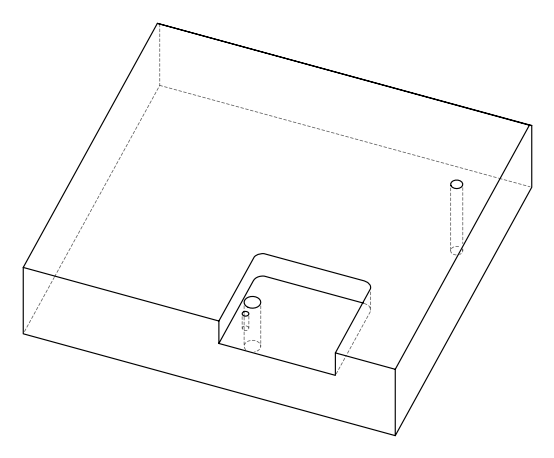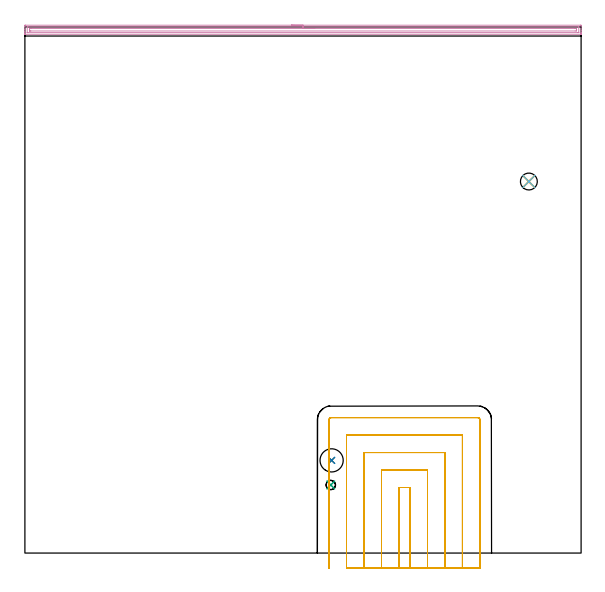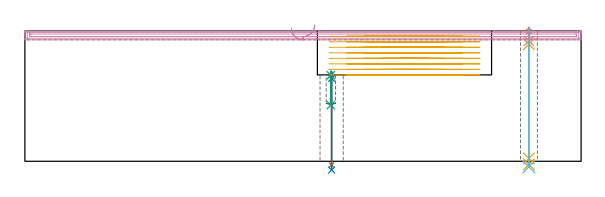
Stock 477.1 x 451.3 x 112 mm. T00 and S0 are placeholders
(PLAN: 11 operations, 8 tool changes, 44.4 min)
(1 SPOT_DRILL | STEP1HOLE | NXT0321_9005460120000 | 0.03 min | 2 mm3)
(2 SPOT_DRILL_1 | STEP1HOLE_1 | NXT0321_9005460120000 | 0.06 min | 4448 mm3)
(3 SPOT_DRILL_2 | STEP1POCKET | NXT0321_9005460120000 | 0.04 min | 4151 mm3)
(4 DRILL_BLIND_HOLE_INTO_CENTER | STEP1HOLE | NXT0301_030 | 0.05 min | 217 mm3)
(5 GUN_DRILL_THROUGH_HOLE | STEP1HOLE | UGT0307_001 | 0.53 min | 1997 mm3)
(6 SPADE_DRILL_TO_ENLARGE_THROUGH_HOLE | STEP1HOLE | UGT0306_005 | 0.48 min | 16221 mm3)
(7 DRILL_THROUGH_HOLE_INTO_CENTER | STEP1HOLE_1 | NXT0301_065 | 0.33 min | 4971 mm3)
(8 DRILL_TO_ENLARGE_THROUGH_HOLE | STEP1HOLE_1 | UGT0301_265 | 0.34 min | 25351 mm3)
(9 DRILL_BLIND_HOLE_INTO_CENTER_1 | STEP1POCKET | NXT0301_051 | 0.12 min | 1270 mm3)
(10 AREA_MILL | FG_CHAMFER_SURFACE | UGT0205_001 | 11.66 min | 14515 mm3)
(11 MILL_SLOT | SLOT_PARTIAL_RECTANGULAR | UGT0201_094 | Follow Part, ap 5, ae 75% | 30.82 min | 696424 mm3)
(TOOL NXT0321_9005460120000 | NC Spot Drill, 142deg, 12mm, Carbide, Uncoated | D12 PA142 FL30 Z2)
(TOOL NXT0301_030 | Carbide Drill 5.9mm [860.1-0590-018A1-MM 2214] | D5.9 PA140 FL28 Z2)
(TOOL UGT0307_001 | Gun Drill 5 mm | D5 PA130 FL24 Z1)
(TOOL UGT0306_005 | Spade Drill 14.5mm | D14.5 PA132 FL10 Z2)
(TOOL NXT0301_065 | Carbide Drill 9.4mm [860.1-0940-075A1-MM 2214] | D9.4 PA140 FL98 Z2)
(TOOL UGT0301_265 | Twist Drill 19.9 mm | D19.9 PA118 FL140 Z2)
(TOOL NXT0301_051 | Carbide Drill 8mm [860.1-0800-040A1-MM 2214] | D8 PA140 FL53 Z2)
(TOOL UGT0205_001 | Chamfer Mill 20 x 3 x 45 deg. | D20 FL50 Z2)
(TOOL UGT0201_094 | End mill 20 mm | D20 FL38 Z4)
(OP 1 SPOT_DRILL)
G17 G21 G94 G90
T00 M6
G54
G17 G0 G90 X432.3 Y318.7 S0 M3
G43 Z122. H0
G94 G81 G98 Z111.372 F250. R115.
G80
M5
M2
(OP 2 SPOT_DRILL_1)
G17 G21 G94 G90
T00 M6
G54
G17 G0 G90 X263.1 Y79.5 S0 M3
G43 Z122. H0
G94 G81 G98 Z71.1 F250. R77.1
G80
M5
M2
(OP 3 SPOT_DRILL_2)
G17 G21 G94 G90
T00 M6
G54
G17 G0 G90 X262.4 Y58.4 S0 M3
G43 Z122. H0
G94 G81 G98 Z73.756 F250. R77.1
G80
M5
M2
(OP 4 DRILL_BLIND_HOLE_INTO_CENTER)
G17 G21 G94 G90
T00 M6
G54
G17 G0 G90 X432.3 Y318.7 S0 M3
G43 Z122. H1
G94 G81 G98 Z103.15 F250. R114.
G80
M5
M2
(OP 5 GUN_DRILL_THROUGH_HOLE)
G17 G21 G94 G90
T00 M6
G54
G17 G0 G90 X432.3 Y318.7 M8
G43 Z122. H0
Z111.725
S716 M3
G94 G1 Z100.394 F125. M26
G4 X.084
Z2.5 F250.
G4 X.084
Z-2.666 F125.
G4 X.084
M5
M9
G0 Z111.725
Z122.
M2
(OP 6 SPADE_DRILL_TO_ENLARGE_THROUGH_HOLE)
G17 G21 G94 G90
T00 M6
G54
G17 G0 G90 X432.3 Y318.7 S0 M3
G43 Z122. H0
G94 G73 G98 Z-4.728 F250. Q12.97 R114.
G80
M5
M2
(OP 7 DRILL_THROUGH_HOLE_INTO_CENTER)
G17 G21 G94 G90
T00 M6
G54
G17 G0 G90 X263.1 Y79.5 S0 M3
G43 Z122. H1
G94 G73 G98 Z-3.211 F250. Q8.59 R76.1
G80
M5
M2
(OP 8 DRILL_TO_ENLARGE_THROUGH_HOLE)
G17 G21 G94 G90
T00 M6
G54
G17 G0 G90 X263.1 Y79.5 S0 M3
G43 Z122. H0
G94 G73 G98 Z-7.479 F250. Q16.316 R76.1
G80
M5
M2
(OP 9 DRILL_BLIND_HOLE_INTO_CENTER_1)
G17 G21 G94 G90
T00 M6
G54
G17 G0 G90 X262.4 Y58.4 S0 M3
G43 Z122. H1
G94 G81 G98 Z48.2 F250. R76.1
G80
M5
M2
(OP 10 AREA_MILL)
G17 G21 G94 G90
T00 M6
G54
G17 G0 G90 X228.55 Y452.8 S1061 M3
G43 Z122. H0
Z114.2
G94 G1 X228.588 Z113.329 F250.
X228.702 Z112.464
X228.891 Z111.612
X229.153 Z110.78
X229.487 Z109.974
X229.89 Z109.2
X230.358 Z108.464
X230.89 Z107.772
X231.479 Z107.129
X232.122 Z106.54
X232.814 Z106.009
X233.55 Z105.54
X234.324 Z105.137
X235.13 Z104.803
X235.962 Z104.541
X236.814 Z104.352
X237.678 Z104.238
X238.55 Z104.2
X476.467 Y452.799 Z104.201
X476.863 Y452.797 Z104.202
X477.09 Y452.792 Z104.205
X477.1 Y452.409 Z104.589
Y448.023 Z108.972
Y446.633 Z110.363
Y446.268 Z110.726
Y445.54 Z111.46
Y445.325 Z111.675
X477.098 Y445.161 Z111.832
X477.09 Y445.002 Z111.989
X476.914 Y445. Z112.
X0.186
X0.01 Y445.002 Z111.989
X0.002 Y445.161 Z111.832
X0. Y445.325 Z111.674
Y445.54 Z111.46
Y446.268 Z110.726
Y447.51 Z109.487
Y448.898 Z108.098
Y452.152 Z104.845
X0.003 Y452.409 Z104.589
X0.01 Y452.792 Z104.205
X0.237 Y452.797 Z104.202
X0.633 Y452.8 Z104.2
X238.55
Y451.386 Z105.614
X474.678 Y451.385 Z105.615
X474.828 Y451.384 Z105.616
X475.04 Y451.38 Z105.62
X475.086 Y451.379 Z105.621
X475.091 Y451.35 Z105.65
X475.095 Y451.314 Z105.686
X475.099 Y451.118 Z105.882
Y446.732 Z110.268
X475.097 Y446.594 Z110.406
X475.092 Y446.484 Z110.516
X475.088 Y446.421 Z110.579
X474.529 Y446.415 Z110.585
X2.422
X2.272
X2.06 Y446.42 Z110.58
X2.015 Y446.421 Z110.579
X2.009 Y446.45 Z110.55
X2.005 Y446.486 Z110.514
X2.001 Y446.681 Z110.319
X2. Y451.068 Z105.932
X2.003 Y451.206 Z105.794
X2.008 Y451.316 Z105.684
X2.012 Y451.379 Z105.621
X2.571 Y451.385 Z105.615
X238.55 Y451.386 Z105.614
Y449.971 Z107.029
X471.995
X472.693 Y449.97 Z107.03
X472.889 Y449.968 Z107.032
X473.078 Y449.965 Z107.035
X473.09 Y449.777 Z107.223
X473.097 Y449.574 Z107.426
X473.099 Y448.9 Z108.1
Y448.694 Z108.306
X473.09 Y448.023 Z108.977
X473.08 Y447.835 Z109.165
X471.995 Y447.829 Z109.171
X5.105
X4.407 Y447.83 Z109.17
X4.211 Y447.832 Z109.168
X4.022 Y447.835 Z109.165
X4.01 Y448.023 Z108.977
X4.003 Y448.226 Z108.774
X4.001 Y448.9 Z108.1
Y449.105 Z107.895
X4.01 Y449.777 Z107.223
X4.02 Y449.964 Z107.036
X5.105 Y449.971 Z107.029
X238.55
X239.422 Z107.067
X240.286 Z107.18
X241.138 Z107.369
X241.97 Z107.632
X242.776 Z107.965
X243.55 Z108.368
X244.286 Z108.837
X244.978 Z109.368
X245.621 Z109.957
X246.21 Z110.601
X246.742 Z111.293
X247.21 Z112.029
X247.613 Z112.802
X247.947 Z113.608
X248.209 Z114.44
X248.398 Z115.292
X248.512 Z116.157
X248.55 Z117.029
G0 Z122.
M5
M2
(OP 11 MILL_SLOT)
G17 G21 G94 G90
T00 M6
G54
G17 G0 G90 X330.3 Y-13. S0 M3
G43 Z122. H0
Z107.262
G94 G1 Y-10. F250.
Y56.2 F500.
X320.9
Y-10.
Y-13. F250.
X345.3
Y-10.
Y71.2 F500.
X305.9
Y-10.
Y-13. F250.
X360.3
Y-10.
Y86.2 F500.
X290.9
Y-10.
Y-13. F250.
X375.3
Y-10.
Y101.2 F500.
X275.9
Y-10.
Y-13. F250.
X390.3
Y-10.
Y114.3 F500.
G3 X388.4 Y116.2 R1.9
G1 X262.8
G3 X260.9 Y114.3 R1.9
G1 Y-10.
Y-13. F250.
G0 X330.3 Z102.525
G1 Y-10.
Y56.2 F500.
X320.9
Y-10.
Y-13. F250.
X345.3
Y-10.
Y71.2 F500.
X305.9
Y-10.
Y-13. F250.
X360.3
Y-10.
Y86.2 F500.
X290.9
Y-10.
Y-13. F250.
X375.3
Y-10.
Y101.2 F500.
X275.9
Y-10.
Y-13. F250.
X390.3
Y-10.
Y114.3 F500.
G3 X388.4 Y116.2 R1.9
G1 X262.8
G3 X260.9 Y114.3 R1.9
G1 Y-10.
Y-13. F250.
G0 X330.3 Z97.787
G1 Y-10.
Y56.2 F500.
X320.9
Y-10.
Y-13. F250.
X345.3
Y-10.
Y71.2 F500.
X305.9
Y-10.
Y-13. F250.
X360.3
Y-10.
Y86.2 F500.
X290.9
Y-10.
Y-13. F250.
X375.3
Y-10.
Y101.2 F500.
X275.9
Y-10.
Y-13. F250.
X390.3
Y-10.
Y114.3 F500.
G3 X388.4 Y116.2 R1.9
G1 X262.8
G3 X260.9 Y114.3 R1.9
G1 Y-10.
Y-13. F250.
G0 X330.3 Z93.05
G1 Y-10.
Y56.2 F500.
X320.9
Y-10.
Y-13. F250.
X345.3
Y-10.
Y71.2 F500.
X305.9
Y-10.
Y-13. F250.
X360.3
Y-10.
Y86.2 F500.
X290.9
Y-10.
Y-13. F250.
X375.3
Y-10.
Y101.2 F500.
X275.9
Y-10.
Y-13. F250.
X390.3
Y-10.
Y114.3 F500.
G3 X388.4 Y116.2 R1.9
G1 X262.8
G3 X260.9 Y114.3 R1.9
G1 Y-10.
Y-13. F250.
G0 X330.3 Z88.312
G1 Y-10.
Y56.2 F500.
X320.9
Y-10.
Y-13. F250.
X345.3
Y-10.
Y71.2 F500.
X305.9
Y-10.
Y-13. F250.
X360.3
Y-10.
Y86.2 F500.
X290.9
Y-10.
Y-13. F250.
X375.3
Y-10.
Y101.2 F500.
X275.9
Y-10.
Y-13. F250.
X390.3
Y-10.
Y114.3 F500.
G3 X388.4 Y116.2 R1.9
G1 X262.8
G3 X260.9 Y114.3 R1.9
G1 Y-10.
Y-13. F250.
G0 X330.3 Z83.575
G1 Y-10.
Y56.2 F500.
X320.9
Y-10.
Y-13. F250.
X345.3
Y-10.
Y71.2 F500.
X305.9
Y-10.
Y-13. F250.
X360.3
Y-10.
Y86.2 F500.
X290.9
Y-10.
Y-13. F250.
X375.3
Y-10.
Y101.2 F500.
X275.9
Y-10.
Y-13. F250.
X390.3
Y-10.
Y114.3 F500.
G3 X388.4 Y116.2 R1.9
G1 X262.8
G3 X260.9 Y114.3 R1.9
G1 Y-10.
Y-13. F250.
G0 X330.3 Z78.837
G1 Y-10.
Y56.2 F500.
X320.9
Y-10.
Y-13. F250.
X345.3
Y-10.
Y71.2 F500.
X305.9
Y-10.
Y-13. F250.
X360.3
Y-10.
Y86.2 F500.
X290.9
Y-10.
Y-13. F250.
X375.3
Y-10.
Y101.2 F500.
X275.9
Y-10.
Y-13. F250.
X390.3
Y-10.
Y114.3 F500.
G3 X388.4 Y116.2 R1.9
G1 X262.8
G3 X260.9 Y114.3 R1.9
G1 Y-10.
Y-13. F250.
G0 X330.3 Z74.1
G1 Y-10.
Y56.2 F500.
X320.9
Y-10.
Y-13. F250.
X345.3
Y-10.
Y71.2 F500.
X305.9
Y-10.
Y-13. F250.
X360.3
Y-10.
Y86.2 F500.
X290.9
Y-10.
Y-13. F250.
X375.3
Y-10.
Y101.2 F500.
X275.9
Y-10.
Y-13. F250.
X390.3
Y-10.
Y114.3 F500.
G3 X388.4 Y116.2 R1.9
G1 X262.8
G3 X260.9 Y114.3 R1.9
G1 Y-10.
Y-13. F250.
G0 Z122.
M5
M2
